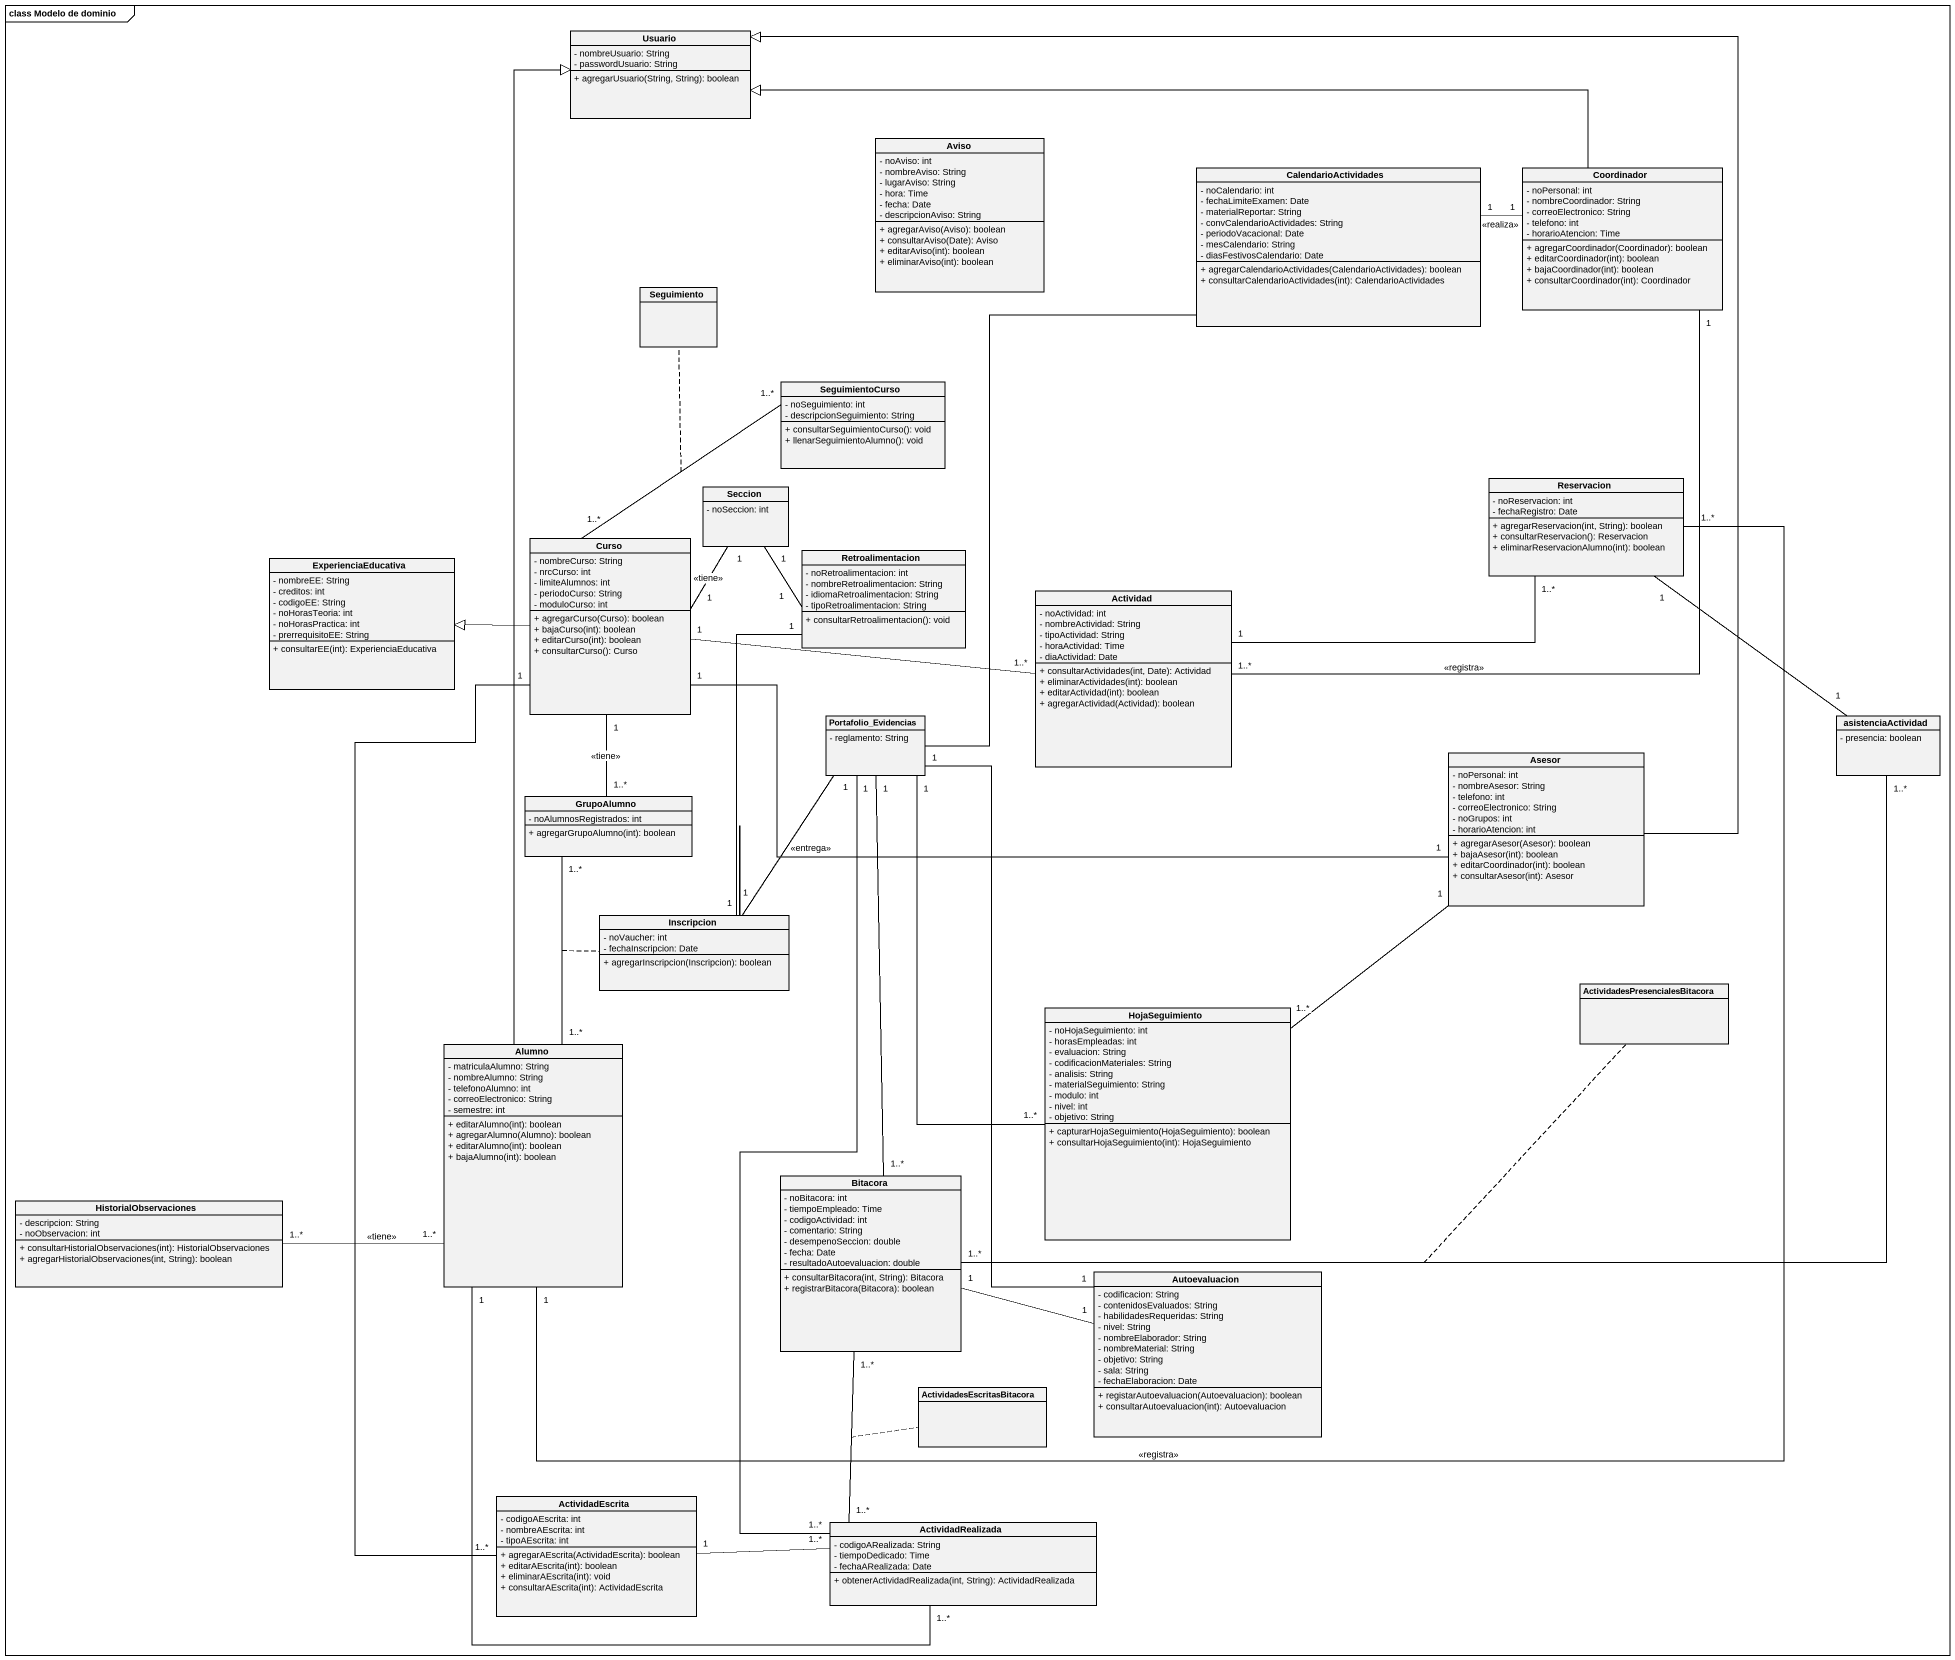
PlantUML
@startuml
mainframe class Modelo de dominio
hide circle
hide empty members
skinparam classAttributeIconSize 0
class Usuario {
  - nombreUsuario: String
  - passwordUsuario: String
  + agregarUsuario(String, String): boolean
}
class Aviso {
  - noAviso: int
  - nombreAviso: String
  - lugarAviso: String
  - hora: Time
  - fecha: Date
  - descripcionAviso: String
  + agregarAviso(Aviso): boolean
  + consultarAviso(Date): Aviso
  + editarAviso(int): boolean
  + eliminarAviso(int): boolean
}
class CalendarioActividades {
  - noCalendario: int
  - fechaLimiteExamen: Date
  - materialReportar: String
  - convCalendarioActividades: String
  - periodoVacacional: Date
  - mesCalendario: String
  - diasFestivosCalendario: Date
  + agregarCalendarioActividades(CalendarioActividades): boolean
  + consultarCalendarioActividades(int): CalendarioActividades
}
class Coordinador {
  - noPersonal: int
  - nombreCoordinador: String
  - correoElectronico: String
  - telefono: int
  - horarioAtencion: Time
  + agregarCoordinador(Coordinador): boolean
  + editarCoordinador(int): boolean
  + bajaCoordinador(int): boolean
  + consultarCoordinador(int): Coordinador
}
class Seguimiento
class SeguimientoCurso {
  - noSeguimiento: int
  - descripcionSeguimiento: String
  + consultarSeguimientoCurso(): void
  + llenarSeguimientoAlumno(): void
}
class Reservacion {
  - noReservacion: int
  - fechaRegistro: Date
  + agregarReservacion(int, String): boolean
  + consultarReservacion(): Reservacion
  + eliminarReservacionAlumno(int): boolean
}
class Seccion {
  - noSeccion: int
}
class Curso {
  - nombreCurso: String
  - nrcCurso: int
  - limiteAlumnos: int
  - periodoCurso: String
  - moduloCurso: int
  + agregarCurso(Curso): boolean
  + bajaCurso(int): boolean
  + editarCurso(int): boolean
  + consultarCurso(): Curso
}
class Retroalimentacion {
  - noRetroalimentacion: int
  - nombreRetroalimentacion: String
  - idiomaRetroalimentacion: String
  - tipoRetroalimentacion: String
  + consultarRetroalimentacion(): void
}
class ExperienciaEducativa {
  - nombreEE: String
  - creditos: int
  - codigoEE: String
  - noHorasTeoria: int
  - noHorasPractica: int
  - prerrequisitoEE: String
  + consultarEE(int): ExperienciaEducativa
}
class Actividad {
  - noActividad: int
  - nombreActividad: String
  - tipoActividad: String
  - horaActividad: Time
  - diaActividad: Date
  + consultarActividades(int, Date): Actividad
  + eliminarActividades(int): boolean
  + editarActividad(int): boolean
  + agregarActividad(Actividad): boolean
}
class Portafolio_Evidencias {
  - reglamento: String
}
class asistenciaActividad {
  - presencia: boolean
}
class Asesor {
  - noPersonal: int
  - nombreAsesor: String
  - telefono: int
  - correoElectronico: String
  - noGrupos: int
  - horarioAtencion: int
  + agregarAsesor(Asesor): boolean
  + bajaAsesor(int): boolean
  + editarCoordinador(int): boolean
  + consultarAsesor(int): Asesor
}
class GrupoAlumno {
  - noAlumnosRegistrados: int
  + agregarGrupoAlumno(int): boolean
}
class Inscripcion {
  - noVaucher: int
  - fechaInscripcion: Date
  + agregarInscripcion(Inscripcion): boolean
}
class HojaSeguimiento {
  - noHojaSeguimiento: int
  - horasEmpleadas: int
  - evaluacion: String
  - codificacionMateriales: String
  - analisis: String
  - materialSeguimiento: String
  - modulo: int
  - nivel: int
  - objetivo: String
  + capturarHojaSeguimiento(HojaSeguimiento): boolean
  + consultarHojaSeguimiento(int): HojaSeguimiento
}
class "ActividadesPresencialesBitacora" as ActividadesPresencialesBitac
class Alumno {
  - matriculaAlumno: String
  - nombreAlumno: String
  - telefonoAlumno: int
  - correoElectronico: String
  - semestre: int
  + editarAlumno(int): boolean
  + agregarAlumno(Alumno): boolean
  + editarAlumno(int): boolean
  + bajaAlumno(int): boolean
}
class Bitacora {
  - noBitacora: int
  - tiempoEmpleado: Time
  - codigoActividad: int
  - comentario: String
  - desempenoSeccion: double
  - fecha: Date
  - resultadoAutoevaluacion: double
  + consultarBitacora(int, String): Bitacora
  + registrarBitacora(Bitacora): boolean
}
class HistorialObservaciones {
  - descripcion: String
  - noObservacion: int
  + consultarHistorialObservaciones(int): HistorialObservaciones
  + agregarHistorialObservaciones(int, String): boolean
}
class Autoevaluacion {
  - codificacion: String
  - contenidosEvaluados: String
  - habilidadesRequeridas: String
  - nivel: String
  - nombreElaborador: String
  - nombreMaterial: String
  - objetivo: String
  - sala: String
  - fechaElaboracion: Date
  + registarAutoevaluacion(Autoevaluacion): boolean
  + consultarAutoevaluacion(int): Autoevaluacion
}
class ActividadesEscritasBitacora
class ActividadEscrita {
  - codigoAEscrita: int
  - nombreAEscrita: int
  - tipoAEscrita: int
  + agregarAEscrita(ActividadEscrita): boolean
  + editarAEscrita(int): boolean
  + eliminarAEscrita(int): void
  + consultarAEscrita(int): ActividadEscrita
}
class ActividadRealizada {
  - codigoARealizada: String
  - tiempoDedicado: Time
  - fechaARealizada: Date
  + obtenerActividadRealizada(int, String): ActividadRealizada
}
Coordinador -left-|> Usuario
Coordinador "1" -left- "1" CalendarioActividades : <<realiza>>
Coordinador "1" -- "1..*" Actividad : <<registra>>
Reservacion "1..*" -- "1" Alumno : <<registra>>
Seccion "1" -right- "1" Retroalimentacion
Curso "1..*" -up- "1..*" SeguimientoCurso
(Curso, SeguimientoCurso) .. Seguimiento
Curso "1" -up- "1" Seccion : <<tiene>>
Curso -left-|> ExperienciaEducativa
Curso "1" -right- "1..*" Actividad
Curso "1" -right- "1" Asesor
Retroalimentacion "1" -- "1" Inscripcion
Actividad "1" -right- "1..*" Reservacion
Portafolio_Evidencias -up- CalendarioActividades
Portafolio_Evidencias "1" -- "1..*" HojaSeguimiento
Portafolio_Evidencias "1" -- "1..*" ActividadRealizada
asistenciaActividad "1" -up- "1" Reservacion
Asesor -up-|> Usuario
GrupoAlumno "1..*" -up- "1" Curso : <<tiene>>
Inscripcion "1" -up- "1" Portafolio_Evidencias : <<entrega>>
HojaSeguimiento "1..*" -up- "1" Asesor
Alumno -up-|> Usuario
Alumno "1..*" -up- "1..*" GrupoAlumno
(Alumno, GrupoAlumno) .. Inscripcion
Bitacora "1..*" -up- "1" Portafolio_Evidencias
Bitacora "1..*" -right- "1..*" asistenciaActividad
(Bitacora, asistenciaActividad) .. ActividadesPresencialesBitac
Bitacora "1..*" -- "1..*" ActividadRealizada
(Bitacora, ActividadRealizada) .. ActividadesEscritasBitacora
HistorialObservaciones "1..*" -right- "1..*" Alumno : <<tiene>>
Autoevaluacion "1" -up- "1" Portafolio_Evidencias
Autoevaluacion "1" -left- "1" Bitacora
ActividadEscrita "1..*" -up- "1" Curso
ActividadEscrita "1" -right- "1..*" ActividadRealizada
ActividadRealizada "1..*" -up- "1" Alumno
@enduml
